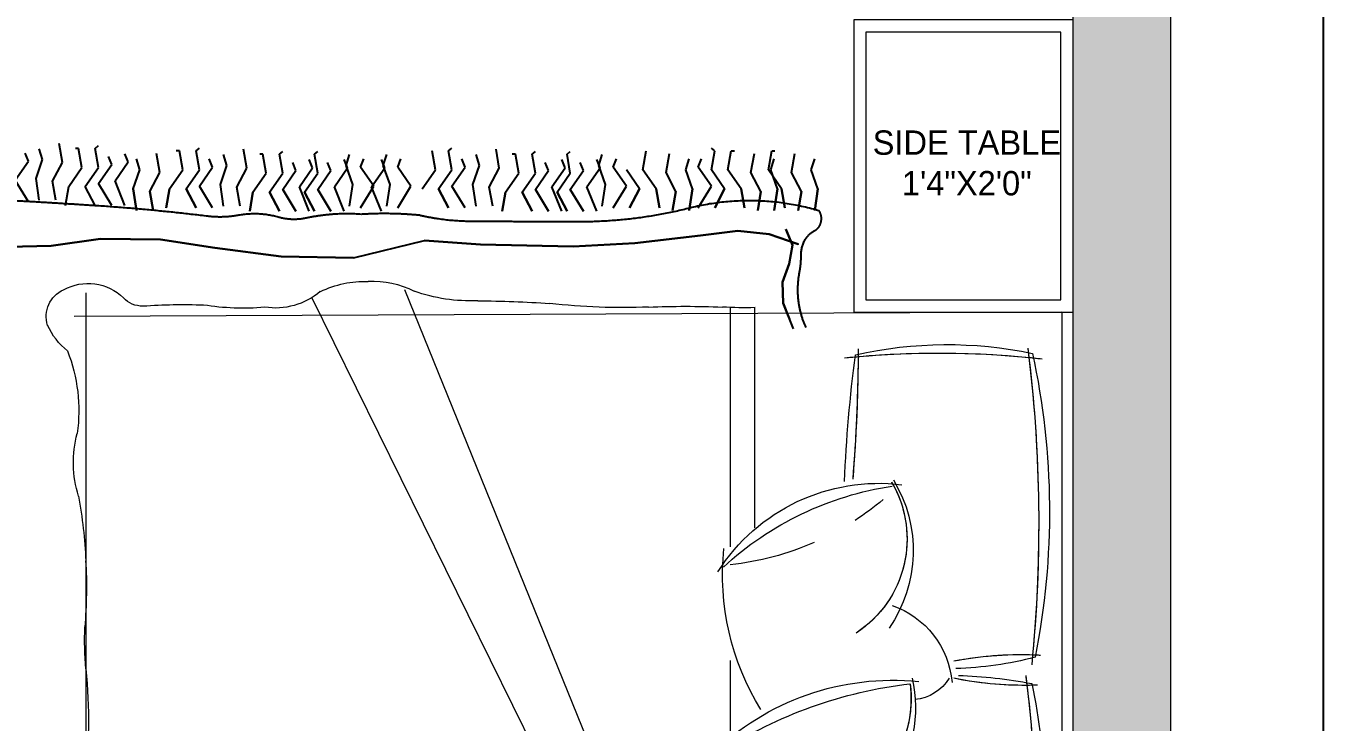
# Model space of a CAD drawing. Header units: inches. Extents: x 2744 to 7136, y -4349 to -2068.
# Drawn here: x 5932.2 to 6038.7, y -3966 to -3908.8 of the extents above; entities that cross this region are included whole.
import ezdxf

# ---------------------------------------------------------------- set-up
doc = ezdxf.new("R2010")
doc.units = ezdxf.units.IN
doc.header["$MEASUREMENT"] = 0
doc.linetypes.add('1', pattern=[0])
doc.layers.add('1_text', color=252, linetype='Continuous')
doc.layers.add('col.', color=31, linetype='Continuous', lineweight=0)
doc.layers.add('DIM', color=40, linetype='1', lineweight=0)
doc.layers.add('HATCH', color=251, linetype='Continuous', lineweight=0, transparency=0.75)
doc.styles.add('HEMI', font='stylu.ttf')

# ---------------------------------------------------------------- blocks, each defined once
blk = doc.blocks.new('RUG')
at = {"color": 252, "true_color": 0x939598}
for p, q in [((35222, -13318.62), (35221.73, -13317.06)), ((35222, -13318.62), (35221.73, -13317.06)), ((35224.69, -13317.47), (35224.96, -13317.25)), ((35224.69, -13317.47), (35224.96, -13317.25)), ((35219.2, -13318.53), (35218.93, -13317.86)), ((35219.2, -13318.53), (35218.93, -13317.86)), ((35219.83, -13319.95), (35220.37, -13318.39)), ((35219.83, -13319.95), (35220.37, -13318.39)), ((35220.37, -13318.39), (35220.1, -13317.5)), ((35220.37, -13318.39), (35220.1, -13317.5)), ((35223.33, -13317.47), (35223.06, -13317.47)), ((35223.33, -13317.47), (35223.06, -13317.47)), ((35223.6, -13319.03), (35223.33, -13317.47)), ((35223.6, -13319.03), (35223.33, -13317.47)), ((35224.96, -13319.03), (35224.69, -13317.47)), ((35224.96, -13319.03), (35224.69, -13317.47)), ((35226.05, -13318.81), (35225.78, -13318.14)), ((35226.05, -13318.81), (35225.78, -13318.14)), ((35227.4, -13318.59), (35227.13, -13317.92)), ((35227.4, -13318.59), (35227.13, -13317.92)), ((35228.35, -13319.23), (35228.08, -13318.34)), ((35228.35, -13319.23), (35228.08, -13318.34)), ((35229.98, -13319.46), (35229.71, -13317.9)), ((35229.98, -13319.46), (35229.71, -13317.9)), ((35231.61, -13317.68), (35231.34, -13317.68)), ((35231.61, -13317.68), (35231.34, -13317.68)), ((35231.88, -13319.23), (35231.61, -13317.68)), ((35231.88, -13319.23), (35231.61, -13317.68)), ((35232.97, -13317.68), (35233.24, -13317.45)), ((35232.97, -13317.68), (35233.24, -13317.45)), ((35233.24, -13319.23), (35232.97, -13317.68)), ((35233.24, -13319.23), (35232.97, -13317.68)), ((35234.32, -13319.01), (35234.05, -13318.34)), ((35234.32, -13319.01), (35234.05, -13318.34)), ((35235.5, -13318.87), (35235.23, -13317.98)), ((35235.5, -13318.87), (35235.23, -13317.98)), ((35237.13, -13319.1), (35236.86, -13317.54)), ((35237.13, -13319.1), (35236.86, -13317.54)), ((35238.46, -13317.95), (35238.19, -13317.95)), ((35238.46, -13317.95), (35238.19, -13317.95)), ((35238.73, -13319.51), (35238.46, -13317.95)), ((35238.73, -13319.51), (35238.46, -13317.95)), ((35239.82, -13317.95), (35240.09, -13317.73)), ((35239.82, -13317.95), (35240.09, -13317.73)), ((35240.09, -13319.51), (35239.82, -13317.95)), ((35240.09, -13319.51), (35239.82, -13317.95)), ((35242.53, -13319.07), (35242.26, -13318.4)), ((35242.53, -13319.07), (35242.26, -13318.4)), ((35242.69, -13317.95), (35242.96, -13317.73)), ((35242.69, -13317.95), (35242.96, -13317.73)), ((35242.96, -13319.51), (35242.69, -13317.95)), ((35242.96, -13319.51), (35242.69, -13317.95)), ((35245.4, -13319.07), (35245.13, -13318.4)), ((35245.4, -13319.07), (35245.13, -13318.4)), ((35245.3, -13318.87), (35245.57, -13317.98)), ((35245.3, -13318.87), (35245.57, -13317.98)), ((35246.47, -13319.01), (35246.75, -13318.34)), ((35246.47, -13319.01), (35246.75, -13318.34)), ((35248.45, -13319.07), (35248.18, -13318.4)), ((35248.45, -13319.07), (35248.18, -13318.4)), ((35248.34, -13318.87), (35248.62, -13317.98)), ((35248.34, -13318.87), (35248.62, -13317.98)), ((35249.52, -13319.01), (35249.79, -13318.34)), ((35249.52, -13319.01), (35249.79, -13318.34)), ((35252.61, -13319.23), (35252.34, -13317.68)), ((35252.61, -13319.23), (35252.34, -13317.68)), ((35253.7, -13317.68), (35253.97, -13317.45)), ((35253.7, -13317.68), (35253.97, -13317.45)), ((35253.97, -13319.23), (35253.7, -13317.68)), ((35253.97, -13319.23), (35253.7, -13317.68)), ((35255.05, -13319.01), (35254.78, -13318.34)), ((35255.05, -13319.01), (35254.78, -13318.34)), ((35256.23, -13318.87), (35255.96, -13317.98)), ((35256.23, -13318.87), (35255.96, -13317.98)), ((35257.86, -13319.1), (35257.59, -13317.54)), ((35257.86, -13319.1), (35257.59, -13317.54)), ((35259.19, -13317.95), (35258.92, -13317.95)), ((35259.19, -13317.95), (35258.92, -13317.95)), ((35259.46, -13319.51), (35259.19, -13317.95)), ((35259.46, -13319.51), (35259.19, -13317.95)), ((35260.55, -13317.95), (35260.82, -13317.73)), ((35260.55, -13317.95), (35260.82, -13317.73)), ((35260.82, -13319.51), (35260.55, -13317.95)), ((35260.82, -13319.51), (35260.55, -13317.95)), ((35263.26, -13319.07), (35262.99, -13318.4)), ((35263.26, -13319.07), (35262.99, -13318.4)), ((35263.42, -13317.95), (35263.69, -13317.73)), ((35263.42, -13317.95), (35263.69, -13317.73)), ((35263.69, -13319.51), (35263.42, -13317.95)), ((35263.69, -13319.51), (35263.42, -13317.95)), ((35266.13, -13319.07), (35265.86, -13318.4)), ((35266.13, -13319.07), (35265.86, -13318.4)), ((35266.03, -13318.87), (35266.3, -13317.98)), ((35266.03, -13318.87), (35266.3, -13317.98)), ((35267.2, -13319.01), (35267.47, -13318.34)), ((35267.2, -13319.01), (35267.47, -13318.34)), ((35269.65, -13319.23), (35269.92, -13317.68)), ((35269.65, -13319.23), (35269.92, -13317.68)), ((35271.55, -13319.46), (35271.82, -13317.9)), ((35271.55, -13319.46), (35271.82, -13317.9)), ((35273.18, -13319.23), (35273.45, -13318.34)), ((35273.18, -13319.23), (35273.45, -13318.34)), ((35274.18, -13319.01), (35274.45, -13318.34)), ((35274.18, -13319.01), (35274.45, -13318.34)), ((35275.54, -13317.68), (35275.27, -13317.45)), ((35275.54, -13317.68), (35275.27, -13317.45)), ((35275.27, -13319.23), (35275.54, -13317.68)), ((35275.27, -13319.23), (35275.54, -13317.68)), ((35276.62, -13319.23), (35276.89, -13317.68)), ((35276.62, -13319.23), (35276.89, -13317.68)), ((35276.89, -13317.68), (35277.17, -13317.68)), ((35276.89, -13317.68), (35277.17, -13317.68)), ((35278.52, -13319.46), (35278.8, -13317.9)), ((35278.52, -13319.46), (35278.8, -13317.9)), ((35279.95, -13319.23), (35280.22, -13317.68)), ((35279.95, -13319.23), (35280.22, -13317.68)), ((35280.15, -13319.23), (35280.42, -13318.34)), ((35280.15, -13319.23), (35280.42, -13318.34)), ((35280.22, -13317.68), (35280.49, -13317.68)), ((35280.22, -13317.68), (35280.49, -13317.68)), ((35281.85, -13319.46), (35282.12, -13317.9)), ((35281.85, -13319.46), (35282.12, -13317.9)), ((35283.47, -13319.23), (35283.75, -13318.34)), ((35283.47, -13319.23), (35283.75, -13318.34)), ((35218.11, -13320.09), (35219.2, -13318.53)), ((35218.11, -13320.09), (35219.2, -13318.53)), ((35221.19, -13320.17), (35222, -13318.62)), ((35221.19, -13320.17), (35222, -13318.62)), ((35222.52, -13320.59), (35223.6, -13319.03)), ((35222.52, -13320.59), (35223.6, -13319.03)), ((35223.87, -13320.59), (35224.96, -13319.03)), ((35223.87, -13320.59), (35224.96, -13319.03)), ((35224.96, -13320.37), (35226.05, -13318.81)), ((35224.96, -13320.37), (35226.05, -13318.81)), ((35226.32, -13320.14), (35227.4, -13318.59)), ((35226.32, -13320.14), (35227.4, -13318.59)), ((35227.81, -13320.79), (35228.35, -13319.23)), ((35227.81, -13320.79), (35228.35, -13319.23)), ((35229.17, -13321.01), (35229.98, -13319.46)), ((35229.17, -13321.01), (35229.98, -13319.46)), ((35230.8, -13320.79), (35231.88, -13319.23)), ((35230.8, -13320.79), (35231.88, -13319.23)), ((35232.15, -13320.79), (35233.24, -13319.23)), ((35232.15, -13320.79), (35233.24, -13319.23)), ((35233.24, -13320.57), (35234.32, -13319.01)), ((35233.24, -13320.57), (35234.32, -13319.01)), ((35234.96, -13320.43), (35235.5, -13318.87)), ((35234.96, -13320.43), (35235.5, -13318.87)), ((35236.31, -13320.65), (35237.13, -13319.1)), ((35236.31, -13320.65), (35237.13, -13319.1)), ((35237.64, -13321.07), (35238.73, -13319.51)), ((35237.64, -13321.07), (35238.73, -13319.51)), ((35239, -13321.07), (35240.09, -13319.51)), ((35239, -13321.07), (35240.09, -13319.51)), ((35240.09, -13320.85), (35241.17, -13319.29)), ((35240.09, -13320.85), (35241.17, -13319.29)), ((35241.17, -13319.29), (35240.9, -13318.62)), ((35241.17, -13319.29), (35240.9, -13318.62)), ((35241.45, -13320.62), (35242.53, -13319.07)), ((35241.45, -13320.62), (35242.53, -13319.07)), ((35241.87, -13321.07), (35242.96, -13319.51)), ((35241.87, -13321.07), (35242.96, -13319.51)), ((35242.96, -13320.85), (35244.04, -13319.29)), ((35242.96, -13320.85), (35244.04, -13319.29)), ((35244.04, -13319.29), (35243.77, -13318.62)), ((35244.04, -13319.29), (35243.77, -13318.62)), ((35244.32, -13320.62), (35245.4, -13319.07)), ((35244.32, -13320.62), (35245.4, -13319.07)), ((35245.84, -13320.43), (35245.3, -13318.87)), ((35245.84, -13320.43), (35245.3, -13318.87)), ((35247.56, -13320.57), (35246.47, -13319.01)), ((35247.56, -13320.57), (35246.47, -13319.01)), ((35247.36, -13320.62), (35248.45, -13319.07)), ((35247.36, -13320.62), (35248.45, -13319.07)), ((35248.89, -13320.43), (35248.34, -13318.87)), ((35248.89, -13320.43), (35248.34, -13318.87)), ((35250.6, -13320.57), (35249.52, -13319.01)), ((35250.6, -13320.57), (35249.52, -13319.01)), ((35251.52, -13320.79), (35252.61, -13319.23)), ((35251.52, -13320.79), (35252.61, -13319.23)), ((35252.88, -13320.79), (35253.97, -13319.23)), ((35252.88, -13320.79), (35253.97, -13319.23)), ((35253.97, -13320.57), (35255.05, -13319.01)), ((35253.97, -13320.57), (35255.05, -13319.01)), ((35255.69, -13320.43), (35256.23, -13318.87)), ((35255.69, -13320.43), (35256.23, -13318.87)), ((35257.04, -13320.65), (35257.86, -13319.1)), ((35257.04, -13320.65), (35257.86, -13319.1)), ((35258.37, -13321.07), (35259.46, -13319.51)), ((35258.37, -13321.07), (35259.46, -13319.51)), ((35259.73, -13321.07), (35260.82, -13319.51)), ((35259.73, -13321.07), (35260.82, -13319.51)), ((35260.82, -13320.85), (35261.9, -13319.29)), ((35260.82, -13320.85), (35261.9, -13319.29)), ((35261.9, -13319.29), (35261.63, -13318.62)), ((35261.9, -13319.29), (35261.63, -13318.62)), ((35262.17, -13320.62), (35263.26, -13319.07)), ((35262.17, -13320.62), (35263.26, -13319.07)), ((35262.6, -13321.07), (35263.69, -13319.51)), ((35262.6, -13321.07), (35263.69, -13319.51)), ((35263.69, -13320.85), (35264.77, -13319.29)), ((35263.69, -13320.85), (35264.77, -13319.29)), ((35264.77, -13319.29), (35264.5, -13318.62)), ((35264.77, -13319.29), (35264.5, -13318.62)), ((35265.05, -13320.62), (35266.13, -13319.07)), ((35265.05, -13320.62), (35266.13, -13319.07)), ((35266.57, -13320.43), (35266.03, -13318.87)), ((35266.57, -13320.43), (35266.03, -13318.87)), ((35268.29, -13320.57), (35267.2, -13319.01)), ((35268.29, -13320.57), (35267.2, -13319.01)), ((35269.38, -13320.79), (35268.29, -13319.23)), ((35269.38, -13320.79), (35268.29, -13319.23)), ((35270.73, -13320.79), (35269.65, -13319.23)), ((35270.73, -13320.79), (35269.65, -13319.23)), ((35272.36, -13321.01), (35271.55, -13319.46)), ((35272.36, -13321.01), (35271.55, -13319.46)), ((35273.72, -13320.79), (35273.18, -13319.23)), ((35273.72, -13320.79), (35273.18, -13319.23)), ((35275.27, -13320.57), (35274.18, -13319.01)), ((35275.27, -13320.57), (35274.18, -13319.01)), ((35276.35, -13320.79), (35275.27, -13319.23)), ((35276.35, -13320.79), (35275.27, -13319.23)), ((35277.71, -13320.79), (35276.62, -13319.23)), ((35277.71, -13320.79), (35276.62, -13319.23)), ((35279.34, -13321.01), (35278.52, -13319.46)), ((35279.34, -13321.01), (35278.52, -13319.46)), ((35281.03, -13320.79), (35279.95, -13319.23)), ((35281.03, -13320.79), (35279.95, -13319.23)), ((35280.7, -13320.79), (35280.15, -13319.23)), ((35280.7, -13320.79), (35280.15, -13319.23)), ((35282.66, -13321.01), (35281.85, -13319.46)), ((35282.66, -13321.01), (35281.85, -13319.46)), ((35284.02, -13320.79), (35283.47, -13319.23)), ((35284.02, -13320.79), (35283.47, -13319.23)), ((35219.2, -13321.87), (35218.11, -13320.09)), ((35219.2, -13321.87), (35218.11, -13320.09)), ((35220.1, -13321.73), (35219.83, -13319.95)), ((35220.1, -13321.73), (35219.83, -13319.95)), ((35221.46, -13321.73), (35221.19, -13320.17)), ((35221.46, -13321.73), (35221.19, -13320.17)), ((35222.25, -13322.15), (35222.52, -13320.59)), ((35222.25, -13322.15), (35222.52, -13320.59)), ((35224.69, -13322.15), (35223.87, -13320.59)), ((35224.69, -13322.15), (35223.87, -13320.59)), ((35226.05, -13322.15), (35224.96, -13320.37)), ((35226.05, -13322.15), (35224.96, -13320.37)), ((35227.13, -13322.15), (35226.32, -13320.14)), ((35227.13, -13322.15), (35226.32, -13320.14)), ((35234.32, -13322.35), (35233.24, -13320.57)), ((35234.32, -13322.35), (35233.24, -13320.57)), ((35235.23, -13322.21), (35234.96, -13320.43)), ((35235.23, -13322.21), (35234.96, -13320.43)), ((35242.26, -13322.63), (35241.45, -13320.62)), ((35242.26, -13322.63), (35241.45, -13320.62)), ((35245.13, -13322.63), (35244.32, -13320.62)), ((35245.13, -13322.63), (35244.32, -13320.62)), ((35245.57, -13322.21), (35245.84, -13320.43)), ((35245.57, -13322.21), (35245.84, -13320.43)), ((35246.47, -13322.35), (35247.56, -13320.57)), ((35246.47, -13322.35), (35247.56, -13320.57)), ((35248.18, -13322.63), (35247.36, -13320.62)), ((35248.18, -13322.63), (35247.36, -13320.62)), ((35248.62, -13322.21), (35248.89, -13320.43)), ((35248.62, -13322.21), (35248.89, -13320.43)), ((35249.52, -13322.35), (35250.6, -13320.57)), ((35249.52, -13322.35), (35250.6, -13320.57)), ((35255.05, -13322.35), (35253.97, -13320.57)), ((35255.05, -13322.35), (35253.97, -13320.57)), ((35255.96, -13322.21), (35255.69, -13320.43)), ((35255.96, -13322.21), (35255.69, -13320.43)), ((35262.99, -13322.63), (35262.17, -13320.62)), ((35262.99, -13322.63), (35262.17, -13320.62)), ((35265.86, -13322.63), (35265.05, -13320.62)), ((35265.86, -13322.63), (35265.05, -13320.62)), ((35266.3, -13322.21), (35266.57, -13320.43)), ((35266.3, -13322.21), (35266.57, -13320.43)), ((35267.2, -13322.35), (35268.29, -13320.57)), ((35267.2, -13322.35), (35268.29, -13320.57)), ((35274.18, -13322.35), (35275.27, -13320.57)), ((35274.18, -13322.35), (35275.27, -13320.57)), ((35236.59, -13322.21), (35236.31, -13320.65)), ((35236.59, -13322.21), (35236.31, -13320.65)), ((35257.32, -13322.21), (35257.04, -13320.65)), ((35257.32, -13322.21), (35257.04, -13320.65)), ((35281.38, -13324.12), (35281.93, -13325.41)), ((35281.93, -13325.41), (35281.38, -13324.12)), ((35281.93, -13325.41), (35281.66, -13326.95)), ((35281.66, -13326.95), (35281.93, -13325.41)), ((35281.66, -13326.95), (35281.1, -13328.45)), ((35281.1, -13328.45), (35281.66, -13326.95)), ((35281.1, -13328.45), (35281.16, -13330.18)), ((35281.16, -13330.18), (35281.1, -13328.45)), ((35281.16, -13330.18), (35281.68, -13331.5)), ((35282, -13332.3), (35281.16, -13330.18))]:
    blk.add_line(p, q, dxfattribs=at)
for points in [[(35228.08, -13322.57), (35227.81, -13320.79)], [(35229.44, -13322.57), (35229.17, -13321.01)], [(35230.52, -13322.35), (35230.8, -13320.79)], [(35232.97, -13322.35), (35232.15, -13320.79)], [(35237.37, -13322.63), (35237.64, -13321.07)], [(35239.82, -13322.63), (35239, -13321.07)], [(35241.17, -13322.63), (35240.09, -13320.85)], [(35242.69, -13322.63), (35241.87, -13321.07)], [(35244.04, -13322.63), (35242.96, -13320.85)], [(35253.7, -13322.35), (35252.88, -13320.79)], [(35258.1, -13322.63), (35258.37, -13321.07)], [(35260.55, -13322.63), (35259.73, -13321.07)], [(35261.9, -13322.63), (35260.82, -13320.85)], [(35263.42, -13322.63), (35262.6, -13321.07)], [(35264.77, -13322.63), (35263.69, -13320.85)], [(35268.56, -13322.35), (35269.38, -13320.79)], [(35271, -13322.35), (35270.73, -13320.79)], [(35272.09, -13322.57), (35272.36, -13321.01)], [(35273.45, -13322.57), (35273.72, -13320.79)], [(35275.54, -13322.35), (35276.35, -13320.79)], [(35277.98, -13322.35), (35277.71, -13320.79)], [(35279.07, -13322.57), (35279.34, -13321.01)], [(35280.42, -13322.57), (35280.7, -13320.79)], [(35281.3, -13322.35), (35281.03, -13320.79)], [(35282.39, -13322.57), (35282.66, -13321.01)], [(35283.75, -13322.57), (35284.02, -13320.79)]]:
    blk.add_lwpolyline(points, close=True, dxfattribs=at)
for points in [[(35245.88, -13326.46), (35239.95, -13326.34), (35234.51, -13325.63), (35230.05, -13324.96), (35225.11, -13324.89), (35221.06, -13325.47), (35217.54, -13325.57)], [(35217.54, -13325.57), (35221.06, -13325.47), (35225.11, -13324.89), (35230.05, -13324.96), (35234.51, -13325.63), (35239.95, -13326.34), (35245.88, -13326.46), (35251.73, -13325.05), (35256.31, -13325.37), (35263.91, -13325.54), (35268.98, -13325.25), (35274.39, -13324.64), (35277.44, -13324.25), (35280.02, -13324.51), (35282.4, -13325.34), (35280.02, -13324.51), (35277.44, -13324.25), (35274.39, -13324.64), (35268.98, -13325.25), (35263.91, -13325.54), (35256.31, -13325.37), (35251.73, -13325.05)]]:
    blk.add_lwpolyline(points, dxfattribs=at)
for points, weights in [([(35224.24, -13322.15), (35220.99, -13321.94), (35217.73, -13321.76)], [1, 0.999990203742, 1]), ([(35233.94, -13323.05), (35229.1, -13322.46), (35224.24, -13322.15)], [1, 0.999707812688, 1]), ([(35273.49, -13322.38), (35268.9, -13323.53), (35264.2, -13323.51)], [1, 0.994157723245, 1]), ([(35284.13, -13322.61), (35278.83, -13321.04), (35273.49, -13322.38)], [1, 0.973213267472, 1]), ([(35284.27, -13323.52), (35284.39, -13323.03), (35284.13, -13322.61)], [1, 0.902040979493, 1]), ([(35236.47, -13322.97), (35235.21, -13323.2), (35233.94, -13323.05)], [1, 0.991483796003, 1]), ([(35239.71, -13323.12), (35238.11, -13322.67), (35236.47, -13322.97)], [1, 0.980389623749, 1]), ([(35242.01, -13323.2), (35240.85, -13323.45), (35239.71, -13323.12)], [1, 0.977922554465, 1]), ([(35246.56, -13322.89), (35244.27, -13322.72), (35242.01, -13323.2)], [1, 0.992553419284, 1]), ([(35251.3, -13322.97), (35248.93, -13322.74), (35246.56, -13322.89)], [1, 0.996906155278, 1]), ([(35255.52, -13323.47), (35253.39, -13323.46), (35251.3, -13322.97)], [1, 0.995074243647, 1]), ([(35264.2, -13323.51), (35259.86, -13323.5), (35255.52, -13323.47)], [1, 0.999999788985, 1]), ([(35283.76, -13324.22), (35284.16, -13324.01), (35284.27, -13323.52)], [1, 0.902040979493, 1]), ([(35282.64, -13326.21), (35282.63, -13324.79), (35283.76, -13324.22)], [1, 0.836509832397, 1]), ([(35282.5, -13327.69), (35282.64, -13326.96), (35282.64, -13326.21)], [1, 0.994011570781, 1]), ([(35283.04, -13332.18), (35282.06, -13330.05), (35282.5, -13327.69)], [1, 0.938443396716, 1])]:
    blk.add_rational_spline(points, weights, degree=2, dxfattribs=at)
blk = doc.blocks.new('5RG')
at = {"color": 18, "true_color": 0x000000}
for p, q in [((2836.17, 503.06), (2804.74, 580.49)), ((2778.59, 502.05), (2778.59, 580.24)), ((2834.88, 503.2), (2797.12, 579.84)), ((2858.67, 578.65), (2777.6, 578.3)), ((2831.49, 559.39), (2831.49, 579.03)), ((2833.49, 560.93), (2833.49, 579.02)), ((2858.67, 578.65), (2858.67, 503.65)), ((2831.49, 544.23), (2831.49, 550.04))]:
    blk.add_line(p, q, dxfattribs=at)
at = {"color": 18, "lineweight": 0, "true_color": 0x000000}
blk.add_line((2859.59, 578.65), (2859.59, 503.65), dxfattribs=at)
blk.add_line((2859.59, 578.65), (2859.59, 503.65), dxfattribs=at)
at = {"color": 18, "linetype": 'ByBlock', "true_color": 0x000000, "extrusion": (-2.10195e-45, 3.15544e-30, -1)}
for centre, major_axis, ratio, start_param, end_param in [((2777.74, 578.28), (-1.72, -1.72), 1, 0.487677, 1.925881), ((2783.2, 581.31), (1.53, -1.53), 1, 0.760189, 1.5925), ((2786.55, 531.43), (-0.81, 47.84), 0.980431, -0.052996, 0.052996), ((2786.24, 562.17), (-71.42, -0.63), 0.925814, 2.951729, 3.331457), ((2786.83, 566.29), (6.57, -6.57), 1, 2.056333, 2.618016), ((2835.31, 559.06), (7.9, -7.9), 1, 4.950746, 6.102528), ((2741.84, 556.04), (26, -26), 1, 5.438158, 5.58588), ((2810.45, 551.84), (-22.62, -22.62), 1, 0.707625, 0.815492), ((2846.36, 550.38), (2.5, -2.5), 1, 6.023365, 6.99698)]:
    blk.add_ellipse(centre, major_axis=major_axis, ratio=ratio, start_param=start_param, end_param=end_param, dxfattribs=at)
at = {"color": 18, "linetype": 'ByBlock', "true_color": 0x000000, "extrusion": (-1.75162e-45, 3.15544e-30, -1)}
for centre, major_axis, ratio, start_param, end_param in [((2778.74, 576.83), (-2.95, -2.95), 1, 1.854914, 3.127907), ((2801.45, 572.92), (-5.84, -5.84), 1, 1.900181, 2.391744), ((2802.09, 573.63), (-5.35, -5.35), 1, 2.309958, 2.826613), ((2849.28, 541.65), (-24.28, -24.28), 1, 2.134843, 2.561156), ((2762.66, 570.33), (15.23, 1.8), 0.932127, -0.241, 0.241), ((2741.85, 556.81), (-25.97, -25.97), 1, 3.742759, 3.888462), ((2851.74, 557.07), (14.79, -14.79), 1, 1.79982, 2.460081), ((2849.16, 578.34), (20.48, -20.48), 1, 0.529592, 0.757256), ((2844.78, 527.23), (14.99, -14.99), 1, 3.150788, 4.028446), ((2836.53, 546.2), (-7.17, -7.17), 1, 3.688398, 4.591633)]:
    blk.add_ellipse(centre, major_axis=major_axis, ratio=ratio, start_param=start_param, end_param=end_param, dxfattribs=at)
at = {"color": 18, "linetype": 'ByBlock', "true_color": 0x000000, "extrusion": (-1.57646e-45, 3.15544e-30, -1)}
for centre, major_axis, start_param, end_param in [((2794.12, 584.69), (-4.03, -4.03), -1.489165, -0.629707), ((2843.65, 548.97), (-11.05, -11.05), 1.349597, 2.478368), ((2736.01, 545.02), (30.24, -30.24), 5.396221, 5.619576)]:
    blk.add_ellipse(centre, major_axis=major_axis, ratio=1, start_param=start_param, end_param=end_param, dxfattribs=at)
at = {"color": 18, "linetype": 'ByBlock', "true_color": 0x000000, "extrusion": (-8.75812e-46, 3.15544e-30, -1)}
blk.add_ellipse((2810.16, 593.56), major_axis=(9.89, -9.89), ratio=1, start_param=0.744767, end_param=1.123881, dxfattribs=at)
at = {"color": 18, "linetype": 'ByBlock', "true_color": 0x000000, "extrusion": (-1.92679e-45, 3.15544e-30, -1)}
for centre, major_axis, ratio, start_param, end_param in [((2810.34, 489.99), (63.35, -63.35), 1, 3.931363, 3.997349), ((2791.47, 599.21), (14.31, -14.31), 1, 0.698053, 0.946493), ((2827.78, 519.58), (-42.11, -42.11), 1, 2.305189, 2.4072), ((3003.11, 555.94), (161.94, -14.02), 0.839418, 3.103391, 3.179794)]:
    blk.add_ellipse(centre, major_axis=major_axis, ratio=ratio, start_param=start_param, end_param=end_param, dxfattribs=at)
at = {"color": 18, "linetype": 'ByBlock', "true_color": 0x000000, "extrusion": (-2.8026e-45, 3.15544e-30, -1)}
blk.add_ellipse((2822.63, 630.57), major_axis=(36.45, -36.45), ratio=1, start_param=0.744241, end_param=0.901808, dxfattribs=at)
at = {"color": 18, "linetype": 'ByBlock', "true_color": 0x000000, "extrusion": (-1.4013e-45, 3.15544e-30, -1)}
blk.add_ellipse((2832.6, 610.72), major_axis=(22.42, -22.42), ratio=1, start_param=0.757306, end_param=0.841563, dxfattribs=at)
at = {"color": 18, "linetype": 'ByBlock', "true_color": 0x000000, "extrusion": (-2.27711e-45, 3.15544e-30, -1)}
blk.add_ellipse((2780.41, 579.76), major_axis=(3.85, -3.85), ratio=1, start_param=1.449392, end_param=1.942446, dxfattribs=at)
at = {"color": 18, "true_color": 0x000000, "extrusion": (-1.05097e-45, 3.15544e-30, -1)}
for start_param, end_param in [(2.253107, 2.46913), (2.26482, 2.267986), (2.267986, 2.454345), (2.253107, 2.26482), (2.454345, 2.459342), (2.459342, 2.46913)]:
    blk.add_ellipse((2848.59, 499.99), major_axis=(-53.25, -53.25), ratio=1, start_param=start_param, end_param=end_param, dxfattribs=at)
at = {"color": 18, "true_color": 0x000000, "extrusion": (-1.26993e-45, 3.15544e-30, -1)}
for start_param, end_param in [(-0.031575, 0.031575), (-0.027958, 0.031575), (-0.031575, -0.02906), (-0.02906, -0.027958)]:
    blk.add_ellipse((2641.02, 578.8), major_axis=(200.82, -8.52), ratio=0.842523, start_param=start_param, end_param=end_param, dxfattribs=at)
at = {"color": 18, "true_color": 0x000000, "extrusion": (-2.1129e-45, 3.15544e-30, -1)}
for start_param, end_param in [(3.037753, 3.245432), (3.037753, 3.040686), (3.040686, 3.043869), (3.043869, 3.238811), (3.238811, 3.241045), (3.241045, 3.245432)]:
    blk.add_ellipse((2721.7, 561.05), major_axis=(-135.07, -1.66), ratio=0.928585, start_param=start_param, end_param=end_param, dxfattribs=at)
at = {"color": 18, "true_color": 0x000000, "extrusion": (-1.75162e-45, 3.15544e-30, -1)}
for centre, major_axis, start_param, end_param in [((2848.64, 538.48), (-18.51, -18.51), 1.61129, 2.207185), ((2848.64, 538.48), (-18.51, -18.51), 1.61129, 2.207185), ((2855.32, 521.18), (-20.76, -20.76), 2.167117, 2.410701), ((2855.32, 521.18), (-20.76, -20.76), 2.167117, 2.388874), ((2855.32, 521.18), (-20.76, -20.76), 2.388874, 2.397444), ((2855.32, 521.18), (-20.76, -20.76), 2.397444, 2.410701), ((2855.58, 577.04), (20.53, -20.53), 0.776989, 0.985705), ((2855.58, 577.04), (20.53, -20.53), 0.747456, 0.985705), ((2836.5, 546.97), (-6.93, -6.93), 3.807507, 5.009096), ((2836.5, 546.97), (-6.93, -6.93), 3.807507, 4.568678), ((2855.58, 577.04), (20.53, -20.53), 0.762461, 0.776989), ((2855.58, 577.04), (20.53, -20.53), 0.747456, 0.762461)]:
    blk.add_ellipse(centre, major_axis=major_axis, ratio=1, start_param=start_param, end_param=end_param, dxfattribs=at)
at = {"color": 18, "true_color": 0x000000, "extrusion": (-2.10195e-45, 3.15544e-30, -1)}
for start_param, end_param in [(4.963203, 6.490737), (4.984242, 6.490737), (4.963203, 4.984242)]:
    blk.add_ellipse((2836.75, 560.03), major_axis=(6.52, -6.52), ratio=1, start_param=start_param, end_param=end_param, dxfattribs=at)
at = {"color": 18, "true_color": 0x000000, "extrusion": (-1.92679e-45, 3.15544e-30, -1)}
for start_param, end_param in [(-1.484388, -1.362212), (-1.484388, -1.362212), (-1.199073, -0.892669), (-1.199073, -0.892669)]:
    blk.add_ellipse((2828.96, 581.15), major_axis=(-16.53, -16.53), ratio=1, start_param=start_param, end_param=end_param, dxfattribs=at)
at = {"color": 18, "linetype": 'ByBlock', "true_color": 0x000000, "extrusion": (-3.50325e-45, 3.15544e-30, -1)}
blk.add_ellipse((2842.34, 547.62), major_axis=(5.2, -5.2), ratio=1, start_param=4.260933, end_param=5.412149, dxfattribs=at)
at = {"color": 18, "linetype": 'ByBlock', "true_color": 0x000000, "extrusion": (-1.05097e-45, 3.15544e-30, -1)}
blk.add_ellipse((2848.93, 509.57), major_axis=(-27.77, -27.77), ratio=1, start_param=2.388199, end_param=2.542849, dxfattribs=at)
at = {"color": 18, "true_color": 0x000000, "extrusion": (-2.091e-45, 3.15544e-30, -1)}
for start_param, end_param in [(3.048082, 3.054019), (3.048082, 3.235103), (3.054019, 3.056316), (3.056316, 3.229562)]:
    blk.add_ellipse((2745.56, 536.63), major_axis=(-110.88, -2.84), ratio=0.903473, start_param=start_param, end_param=end_param, dxfattribs=at)
at = {"color": 18, "true_color": 0x000000, "extrusion": (-2.97776e-45, 3.15544e-30, -1)}
blk.add_ellipse((2850.5, 511.63), major_axis=(25.99, -25.99), ratio=1, start_param=3.357671, end_param=3.810113, dxfattribs=at)
blk.add_ellipse((2850.5, 511.63), major_axis=(25.99, -25.99), ratio=1, start_param=3.357671, end_param=3.810113, dxfattribs=at)
at = {"color": 18, "linetype": 'ByBlock', "true_color": 0x000000, "extrusion": (-1.8392e-45, 3.15544e-30, -1)}
blk.add_ellipse((2799.3, 538.16), major_axis=(-57.94, -1.1), ratio=0.899123, start_param=2.969703, end_param=3.313482, dxfattribs=at)

msp = doc.modelspace()

# ---------------------------------------------------------------- hatches: boundary and pattern name
at = {"layer": 'HATCH', "true_color": 0xc7c8ca, "transparency": 33554687}
h = msp.add_hatch(color=9, dxfattribs=at)
h.dxf.hatch_style = 1
h.paths.add_polyline_path([(5522.14, -3854.3), (5418.14, -3854.3), (5418.14, -3871.92), (5426.14, -3871.92), (5426.14, -3862.3), (5514.14, -3862.3), (5514.14, -3920.11), (5522.14, -3920.11)])
h.paths.add_polyline_path([(5426.14, -3895.92), (5418.14, -3895.92), (5418.14, -3912.3), (5378.14, -3912.3), (5378.14, -4079.3), (5412.14, -4079.3), (5412.14, -4073.3), (5386.14, -4073.3), (5386.14, -3920.3), (5426.14, -3920.3)])
h.paths.add_polyline_path([(5448.14, -3914.3), (5426.14, -3914.3), (5426.14, -3920.3), (5448.14, -3920.3)])
h.paths.add_polyline_path([(5514.14, -3914.3), (5481.14, -3914.3), (5481.14, -3920.11), (5514.14, -3920.11)], flags=17)
h.paths.add_polyline_path([(5522.14, -3954.3), (5516.14, -3954.3), (5516.14, -4073.3), (5484.14, -4073.3), (5484.14, -4079.3), (5516.14, -4079.3), (5516.14, -4139.3), (5537.14, -4139.3), (5537.14, -4133.3), (5522.14, -4133.3)])
h.paths.add_polyline_path([(5386.14, -4079.3), (5378.14, -4079.3), (5378.14, -4144.3), (5386.14, -4144.3)])
h.paths.add_polyline_path([(5522.14, -4139.3), (5516.14, -4139.3), (5516.14, -4144.3), (5516.14, -4197.3), (5522.14, -4197.3)])
h.paths.add_polyline_path([(5657.14, -4038.3), (5752.14, -4038.3), (5752.14, -4031.3), (5645.14, -4031.3), (5645.14, -4075.3), (5651.14, -4075.3), (5651.14, -4133.3), (5631.14, -4133.3), (5631.14, -4139.3), (5651.14, -4139.3), (5651.14, -4197.3), (5657.14, -4197.3), (5657.14, -4191.3)])
h.paths.add_polyline_path([(5657.14, -4197.3), (5651.14, -4197.3), (5651.14, -4260.3), (5657.14, -4260.3)])
h.paths.add_polyline_path([(5819.14, -4191.3), (5794.14, -4191.3), (5794.14, -4143.3), (5792.14, -4143.3), (5792.14, -4031.3), (5786.14, -4031.3), (5786.14, -4142.3), (5783.14, -4142.3), (5783.14, -4191.3), (5722.14, -4191.3), (5722.14, -4197.3), (5722.14, -4260.3), (5858.14, -4260.3), (5858.14, -4197.3), (5852.14, -4197.3), (5852.14, -4224.3), (5852.14, -4252.3), (5822.14, -4252.3), (5728.14, -4252.3), (5728.14, -4197.3), (5819.14, -4197.3)])
h.paths.add_polyline_path([(5858.14, -4191.3), (5852.14, -4191.3), (5852.14, -4197.3), (5858.14, -4197.3)], flags=17)
h.paths.add_polyline_path([(5852.14, -4224.3), (5822.14, -4224.3), (5822.14, -4230.3), (5828.14, -4230.3), (5852.14, -4230.3)], flags=17)
h.paths.add_polyline_path([(5928.14, -4037.3), (5928.14, -4031.3), (5825.14, -4031.3), (5825.14, -4037.3), (5920.14, -4037.3), (5920.14, -4191.3), (5920.14, -4197.3), (5928.14, -4197.3), (5928.14, -4191.3)])
h.paths.add_polyline_path([(6026.14, -4037.3), (6018.14, -4037.3), (6018.14, -4085.3), (6026.14, -4085.3)])
h.paths.add_polyline_path([(6026.14, -3812.3), (5916.14, -3812.3), (5916.14, -3874.3), (5844.14, -3874.3), (5844.14, -3882.3), (5844.14, -3996.3), (5850.14, -3996.3), (5850.14, -3882.3), (5924.14, -3882.3), (5924.14, -3874.3), (5924.14, -3820.3), (6018.14, -3820.3), (6018.14, -3874.3), (5987.14, -3874.3), (5987.14, -3882.3), (6018.14, -3882.3), (6018.14, -4037.3), (6026.14, -4037.3)])
h.paths.add_polyline_path([(5844.14, -3874.3), (5792.14, -3874.3), (5792.14, -3861.41), (5786.14, -3861.41), (5786.14, -3863.3), (5786.14, -3876.3), (5780.14, -3876.3), (5780.14, -3915.3), (5733.14, -3915.3), (5733.14, -3887.3), (5727.14, -3887.3), (5727.14, -3915.3), (5727.14, -3921.3), (5778.14, -3921.3), (5778.14, -3965.3), (5792.14, -3965.3), (5792.14, -3916.3), (5798.14, -3916.3), (5798.14, -3882.3), (5844.14, -3882.3)])
h.paths.add_polyline_path([(5792.14, -3801.3), (5589.14, -3801.3), (5589.14, -3854.3), (5560.14, -3854.3), (5560.14, -3862.3), (5589.14, -3862.3), (5589.14, -3921.3), (5596.14, -3921.3), (5596.14, -3866.3), (5600.14, -3866.3), (5600.14, -3809.3), (5728.14, -3809.3), (5728.14, -3845.3), (5734.14, -3845.3), (5734.14, -3808.3), (5786.14, -3808.3), (5786.14, -3817.3), (5792.14, -3817.3)])
h.paths.add_polyline_path([(5811.14, -3959.3), (5792.14, -3959.3), (5792.14, -3965.3), (5811.14, -3965.3)], flags=17)

# ---------------------------------------------------------------- linework, layer by layer
at = {"ltscale": 0.012, "elevation": 0}
msp.add_lwpolyline([(5358.83, -3666.24), (6038.67, -3666.24), (6038.67, -4327.01), (5358.83, -4327.01)], close=True, dxfattribs=at)
at = {"layer": 'col.', "color": 48, "lineweight": 9, "ltscale": 10}
for points in [[(6000.15, -3932.3), (6018.15, -3932.3), (6018.15, -3908.3), (6000.15, -3908.3)], [(6001.15, -3931.3), (6017.15, -3931.3), (6017.15, -3909.3), (6001.15, -3909.3)]]:
    msp.add_lwpolyline(points, close=True, dxfattribs=at)
at = {"layer": 'DIM', "color": 18, "true_color": 0x000000}
for p, q in [((6026.14, -3812.3), (6026.14, -4085.3)), ((6018.14, -3882.3), (6018.14, -4085.3))]:
    msp.add_line(p, q, dxfattribs=at)

# ---------------------------------------------------------------- block references
at = {"lineweight": 9}
msp.add_blockref('RUG', (-29286.81, 9398.62), dxfattribs=at)
at = {"layer": 'DIM', "color": 18, "true_color": 0x000000}
msp.add_blockref('5RG', (3158.55, -4510.95), dxfattribs=at)

# ---------------------------------------------------------------- texts
at = {"layer": '1_text', "color": 177, "ltscale": 0.15, "true_color": 0x293189, "insert": (6009.43, -3920.06), "char_height": 2, "width": 21.7394, "attachment_point": 5, "rotation": 0.0028, "style": 'HEMI'}
msp.add_mtext('SIDE TABLE\\P1\'4"X2\'0"', dxfattribs=at)

doc.saveas('drawing.dxf')
